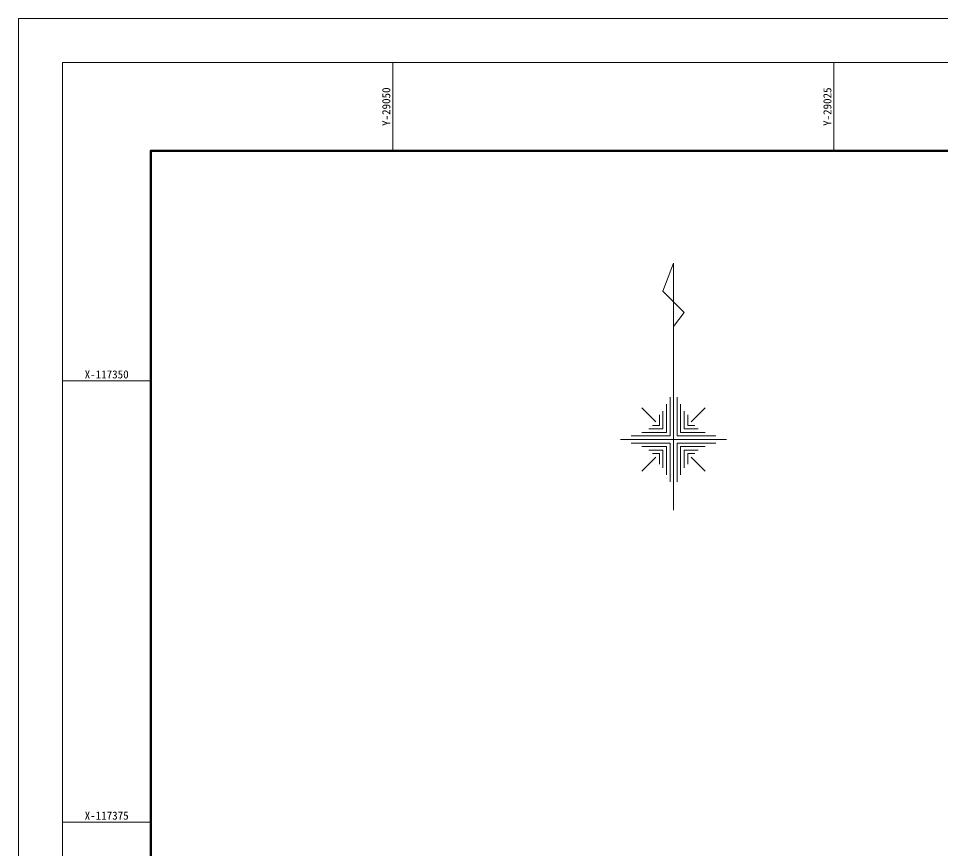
# Model space of a CAD drawing. Units: millimetres on the paper, enlarged 250 times. Extents: x -29071210 to -28860960, y -117775216 to -117329466.
# Drawn here: x -29071210 to -29018951, y -117376499 to -117329466 of the extents above; entities that cross this region are included whole.
import ezdxf
from ezdxf.enums import TextEntityAlignment as Align

# ---------------------------------------------------------------- set-up
doc = ezdxf.new("R2010")
doc.units = ezdxf.units.MM
doc.header["$LTSCALE"] = 250
doc.layers.add('S-SUV-TTL', color=7, linetype='Continuous', lineweight=15)
doc.styles.add('ＭＳ ゴシック', font='')
doc.styles.get('ＭＳ ゴシック').set_extended_font_data('MS Gothic')

msp = doc.modelspace()

# ---------------------------------------------------------------- linework, layer by layer
at = {"layer": 'S-SUV-TTL'}
for p, q in [((-29050000, -117336965.9), (-29050000, -117331965.9)), ((-29025000, -117336965.9), (-29025000, -117331965.9)), ((-29063709.7, -117350000), (-29068709.7, -117350000)), ((-29063709.7, -117375000), (-29068709.7, -117375000))]:
    msp.add_line(p, q, dxfattribs=at)
at = {"layer": 'S-SUV-TTL', "lineweight": 13}
for p, q in [((-29034082.6, -117343323), (-29034682.6, -117344923)), ((-29034082.6, -117357323), (-29034082.6, -117343323)), ((-29034682.6, -117344923), (-29033482.6, -117346123)), ((-29033482.6, -117346123), (-29034082.6, -117346923)), ((-29034282.6, -117353123), (-29034282.6, -117350923)), ((-29033882.6, -117350923), (-29033882.6, -117353123)), ((-29035082.6, -117352323), (-29035882.6, -117351523)), ((-29034482.6, -117352923), (-29034482.6, -117351323)), ((-29033682.6, -117352923), (-29033682.6, -117351323)), ((-29033082.6, -117352323), (-29032282.6, -117351523)), ((-29034882.6, -117352523), (-29034882.6, -117351923)), ((-29034682.6, -117352723), (-29034682.6, -117351723)), ((-29033482.6, -117351723), (-29033482.6, -117352723)), ((-29033282.6, -117352523), (-29033282.6, -117351923)), ((-29034882.6, -117352523), (-29035282.6, -117352523)), ((-29032882.6, -117352523), (-29033282.6, -117352523)), ((-29034282.6, -117353123), (-29036482.6, -117353123)), ((-29034482.6, -117352923), (-29035882.6, -117352923)), ((-29034682.6, -117352723), (-29035482.6, -117352723)), ((-29031682.6, -117353123), (-29033882.6, -117353123)), ((-29032282.6, -117352923), (-29033682.6, -117352923)), ((-29032682.6, -117352723), (-29033482.6, -117352723)), ((-29037082.6, -117353323), (-29031082.6, -117353323)), ((-29036482.6, -117353523), (-29034282.6, -117353523)), ((-29034482.6, -117353723), (-29035882.6, -117353723)), ((-29034482.6, -117353723), (-29034482.6, -117355323)), ((-29034282.6, -117355723), (-29034282.6, -117353523)), ((-29033882.6, -117353523), (-29033882.6, -117355723)), ((-29033882.6, -117353523), (-29031682.6, -117353523)), ((-29033682.6, -117353723), (-29033682.6, -117355323)), ((-29033682.6, -117353723), (-29032282.6, -117353723)), ((-29035482.6, -117353923), (-29034682.6, -117353923)), ((-29035282.6, -117354123), (-29034882.6, -117354123)), ((-29034882.6, -117354123), (-29034882.6, -117354723)), ((-29034682.6, -117354923), (-29034682.6, -117353923)), ((-29033482.6, -117353923), (-29032682.6, -117353923)), ((-29033482.6, -117353923), (-29033482.6, -117354923)), ((-29033282.6, -117354123), (-29032882.6, -117354123)), ((-29033282.6, -117354123), (-29033282.6, -117354723)), ((-29035082.6, -117354323), (-29035882.6, -117355123)), ((-29033082.6, -117354323), (-29032282.6, -117355123))]:
    msp.add_line(p, q, dxfattribs=at)
at = {"layer": 'S-SUV-TTL'}
for points in [[(-29071209.7, -117775215.9), (-28860959.7, -117775215.9), (-28860959.7, -117329465.9), (-29071209.7, -117329465.9)], [(-29068709.7, -117772715.9), (-28863459.7, -117772715.9), (-28863459.7, -117331965.9), (-29068709.7, -117331965.9)]]:
    msp.add_lwpolyline(points, close=True, dxfattribs=at)
at = {"layer": 'S-SUV-TTL', "color": 2, "lineweight": 50}
msp.add_lwpolyline([(-29063709.7, -117767715.9), (-28868459.7, -117767715.9), (-28868459.7, -117336965.9), (-29063709.7, -117336965.9)], close=True, dxfattribs=at)

# ---------------------------------------------------------------- texts
at = {"layer": 'S-SUV-TTL', "style": 'ＭＳ ゴシック'}
for s, p in [('Y-29050', (-29050000, -117334465.9)), ('Y-29025', (-29025000, -117334465.9))]:
    msp.add_text(s, height=458.2, rotation=90, dxfattribs=at).set_placement(p, align=Align.BOTTOM_CENTER)
for s, p in [('X-117350', (-29066209.7, -117350000)), ('X-117375', (-29066209.7, -117375000))]:
    msp.add_text(s, height=458.2, dxfattribs=at).set_placement(p, align=Align.BOTTOM_CENTER)

doc.saveas('drawing.dxf')
